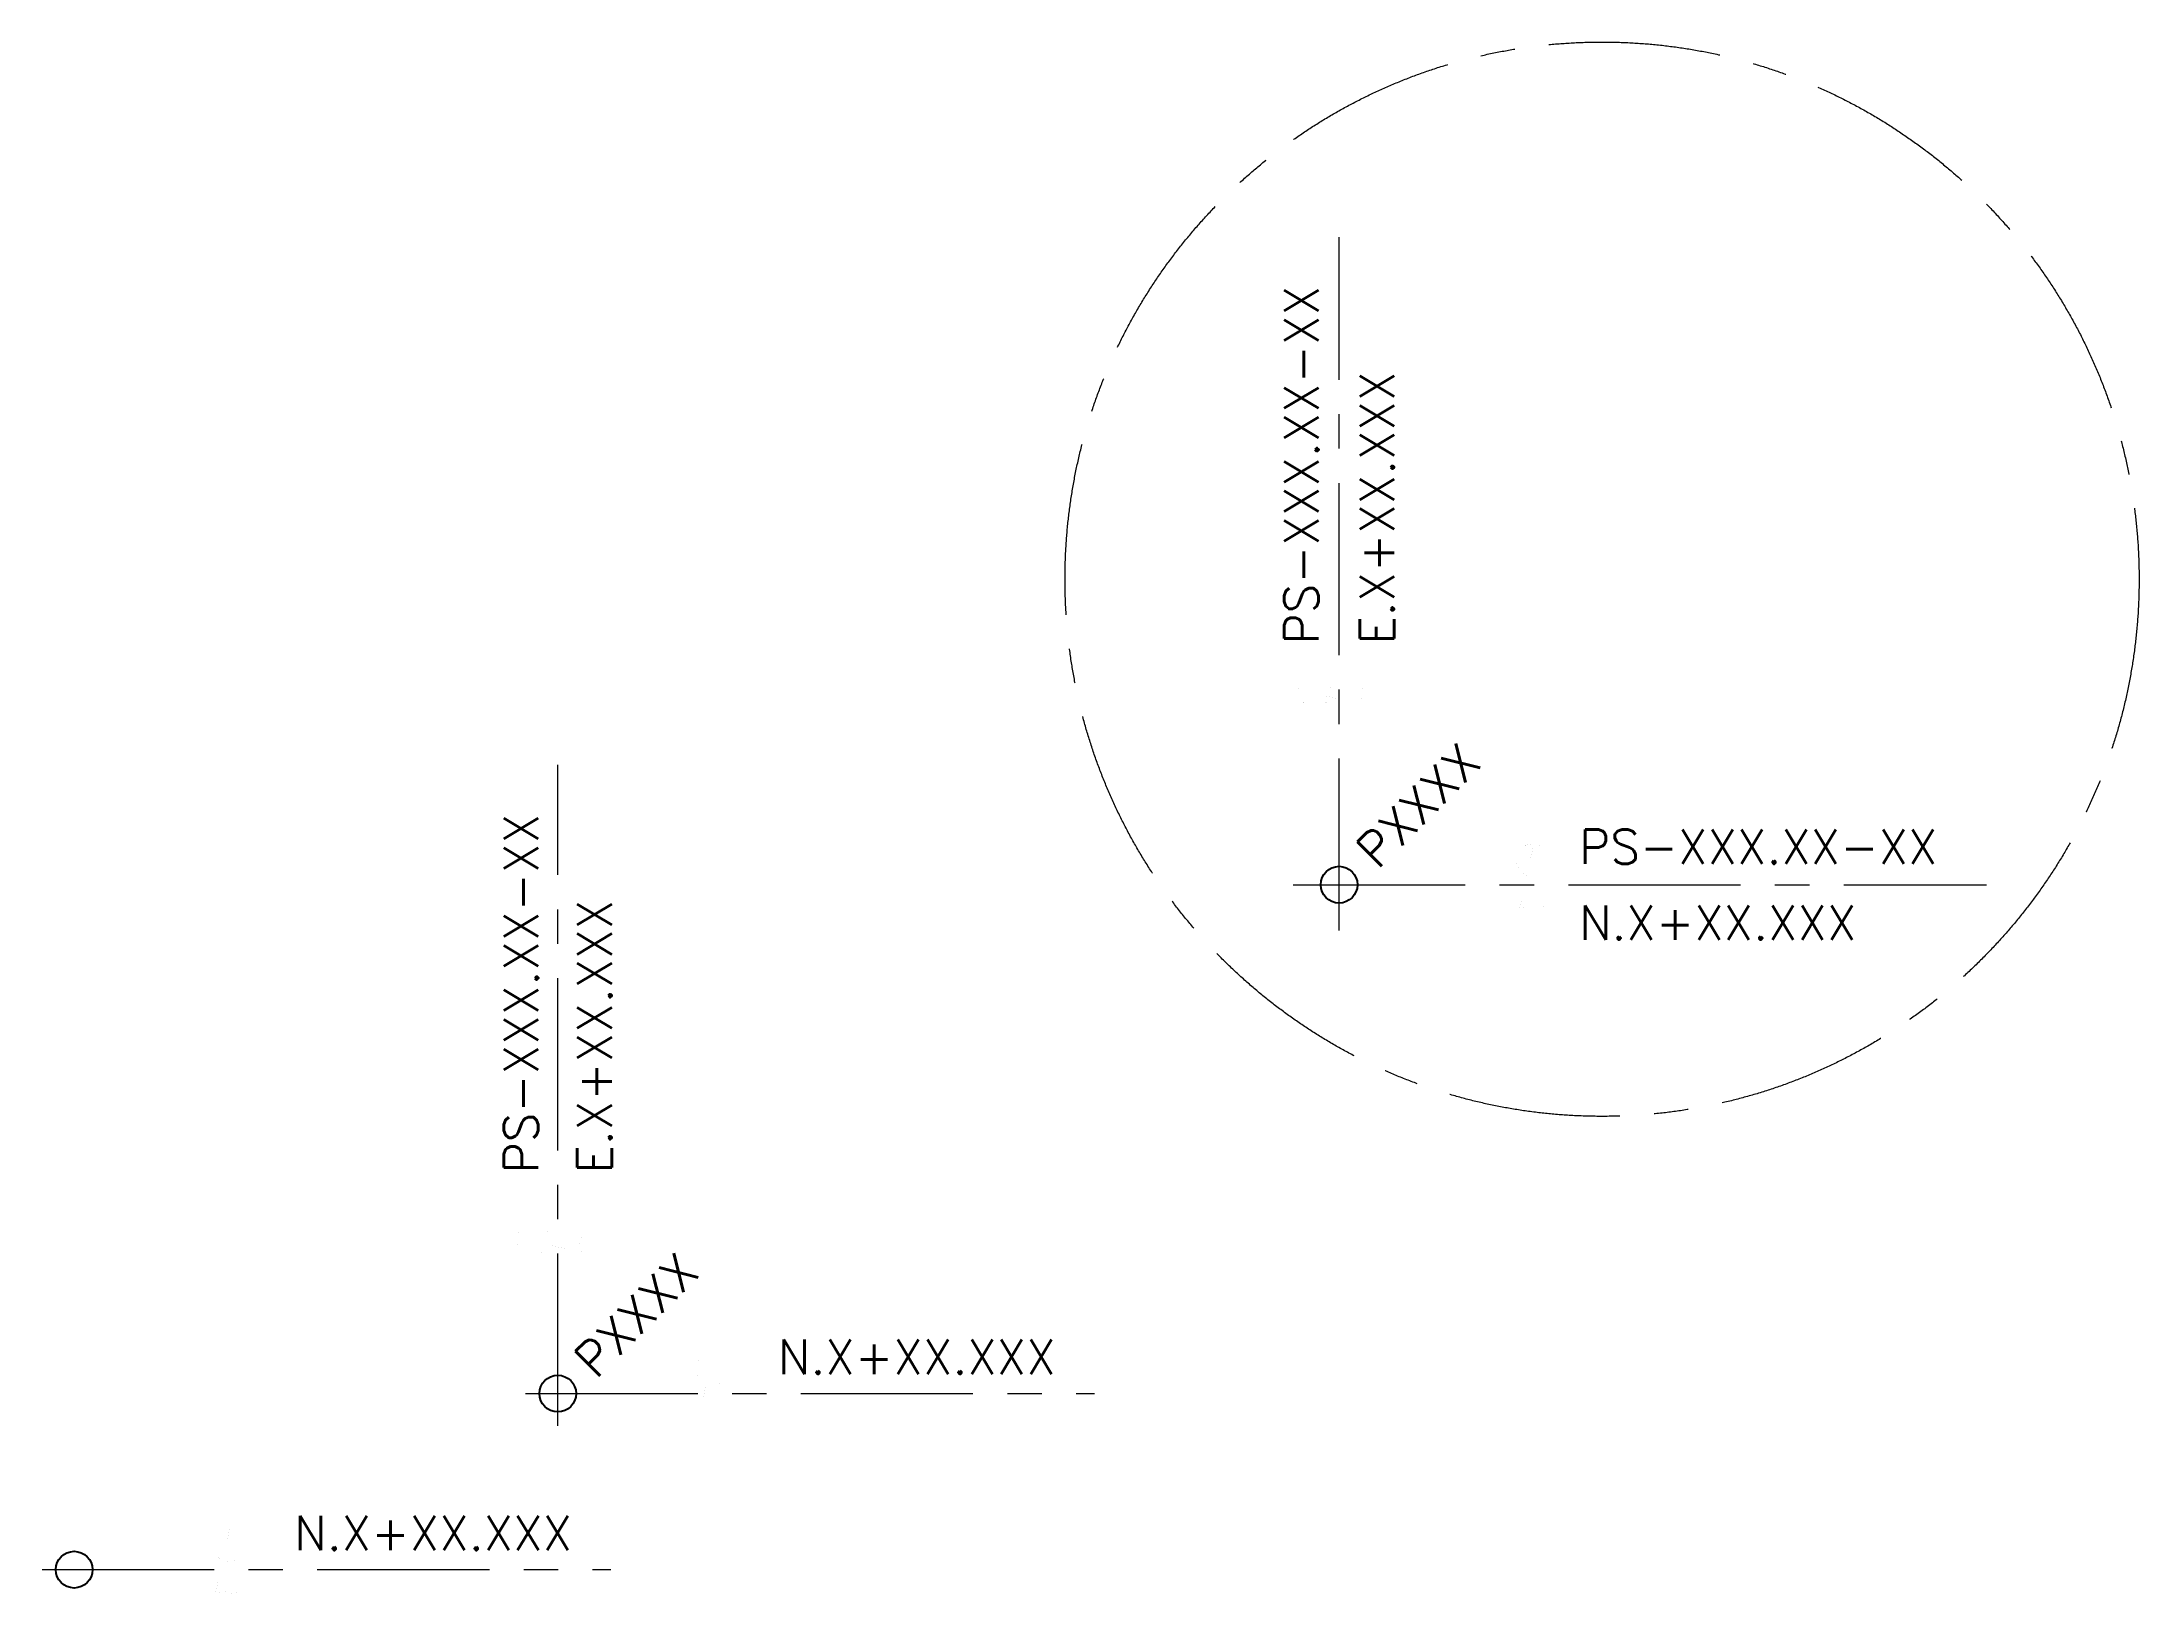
# Model space of a CAD drawing. Extents: x 126130 to 137556, y 136590 to 145044.
import ezdxf
from ezdxf.enums import TextEntityAlignment as Align

# ---------------------------------------------------------------- set-up
doc = ezdxf.new("R2010")
doc.units = 0
doc.header["$LTSCALE"] = 750
doc.header["$MEASUREMENT"] = 0
doc.linetypes.add('CENTER', pattern=[2, 1.25, -0.25, 0.25, -0.25])
for name, color, linetype, lineweight in [('CENTER', 1, 'CENTER', 13), ('CONTIN', 1, 'CONTINUOUS', 20), ('TEXT1', 1, 'CONTINUOUS', 13)]:
    doc.layers.add(name, color=color, linetype=linetype, lineweight=lineweight)
doc.layers.add('Piles', color=3, linetype='CONTINUOUS')
doc.styles.get("Standard").update_dxf_attribs({"font": 'ROMANS'})

# ---------------------------------------------------------------- blocks, each defined once
blk = doc.blocks.new('cl')
at = {"layer": 'CONTIN', "color": 0, "const_width": 0.0001, "flags": 128}
blk.add_lwpolyline([(0.12, 0.56), (-0.067, -0.284), (0.032, -0.25), (0.141, -0.284), (0.233, -0.25)], dxfattribs=at)
blk.add_lwpolyline([(0.181, 0.448, 1.732051), (0.181, 0.123)], format="xyb", dxfattribs=at)
blk = doc.blocks.new('Pile1')
at = {"layer": 'CENTER'}
for p, q in [((0, -175), (0, 3425)), ((-175, 0), (2925, 0))]:
    blk.add_line(p, q, dxfattribs=at)
at = {"layer": 'Piles'}
blk.add_circle((0, 0), 100, dxfattribs=at)
at = {"layer": 'TEXT1', "xscale": 468.75, "yscale": 468.75, "zscale": 468.75, "rotation": 90}
blk.add_blockref('cl', (0, 800), dxfattribs=at)
at = {"layer": 'TEXT1', "xscale": 468.75, "yscale": 468.75, "zscale": 468.75}
blk.add_blockref('cl', (800, 0), dxfattribs=at)
at = {"layer": 'CENTER'}
for tag, rotation, p in [('PILESUPT', 90, (-200, 1200)), ('EASTING', 90, (200, 1200)), ('PILENO', 45, (141, 141))]:
    blk.add_attdef(tag, text='', height=188, rotation=rotation, dxfattribs=at).set_placement(p, align=Align.MIDDLE_LEFT)
blk.add_attdef('NORTHING', text='', height=188, dxfattribs=at).set_placement((1200, 200), align=Align.MIDDLE_LEFT)
blk = doc.blocks.new('adfasd')
at = {"layer": 'CENTER'}
blk.add_line((-175, 0), (2925, 0), dxfattribs=at)
at = {"layer": 'Piles'}
blk.add_circle((0, 0), 100, dxfattribs=at)
at = {"layer": 'TEXT1', "xscale": 468.75, "yscale": 468.75, "zscale": 468.75}
blk.add_blockref('cl', (800, 0), dxfattribs=at)
at = {"layer": 'CENTER'}
blk.add_attdef('NORTHING', text='', height=188, dxfattribs=at).set_placement((1200, 200), align=Align.MIDDLE_LEFT)

msp = doc.modelspace()

# ---------------------------------------------------------------- linework, layer by layer
at = {"layer": 'CENTER'}
for p, q in [((133197, 140204), (133197, 143981)), ((132947, 140454), (136724, 140454))]:
    msp.add_line(p, q, dxfattribs=at)
msp.add_circle((134630, 142118), 2926, dxfattribs=at)
at = {"layer": 'Piles'}
msp.add_circle((133197, 140454), 100, dxfattribs=at)

# ---------------------------------------------------------------- block references
at = {"layer": 'CENTER'}
for name, p, values in [('Pile1', (128940, 137682), {'EASTING': 'E.X+XX.XXX', 'PILESUPT': 'PS-XXX.XX-XX', 'PILENO': 'PXXXX', 'NORTHING': 'N.X+XX.XXX'}), ('adfasd', (126305, 136723), {'NORTHING': 'N.X+XX.XXX'})]:
    msp.add_blockref(name, p, dxfattribs=at).add_auto_attribs(values)
at = {"layer": 'TEXT1', "xscale": 468.75, "yscale": 468.75, "zscale": 468.75, "rotation": 90}
msp.add_blockref('cl', (133197, 141468), dxfattribs=at)
at = {"layer": 'TEXT1', "xscale": 468.75, "yscale": 468.75, "zscale": 468.75}
msp.add_blockref('cl', (134211, 140454), dxfattribs=at)

# ---------------------------------------------------------------- texts
at = {"layer": 'TEXT1'}
for s, p in [('PS-XXX.XX-XX', (133085, 141763)), ('E.X+XX.XXX', (133497, 141763))]:
    msp.add_text(s, height=187.5, rotation=90, dxfattribs=at).set_placement(p)
msp.add_text('PXXXX', height=188, rotation=45, dxfattribs=at).set_placement((133341, 140598), align=Align.MIDDLE_LEFT)
for s, p in [('PS-XXX.XX-XX', (134506, 140567)), ('N.X+XX.XXX', (134506, 140154))]:
    msp.add_text(s, height=187.5, dxfattribs=at).set_placement(p)

doc.saveas('drawing.dxf')
